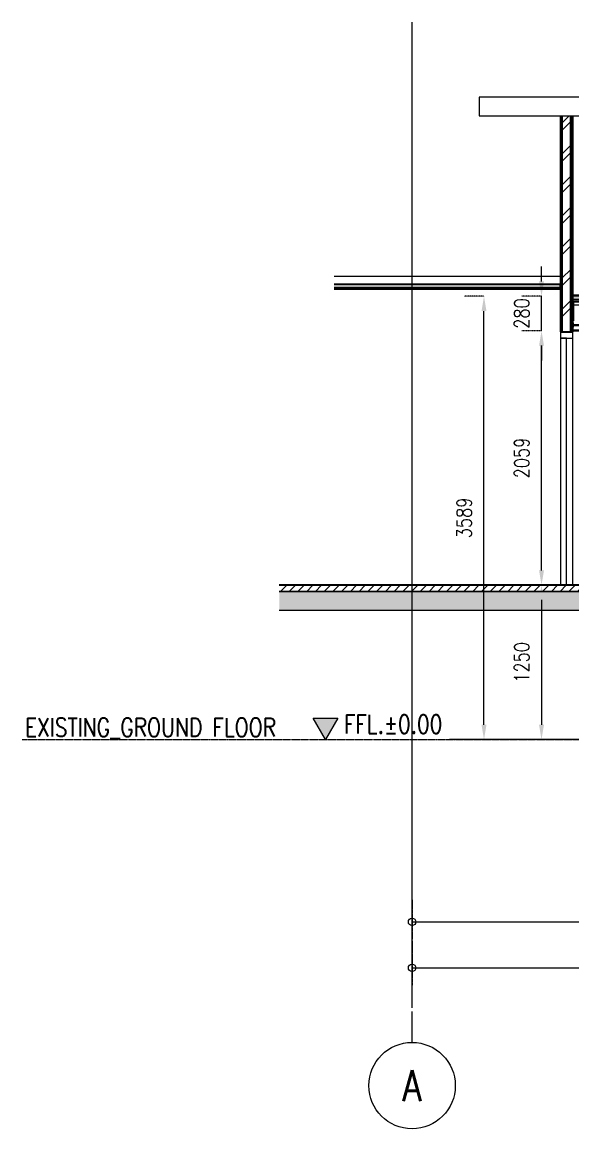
# Model space of a CAD drawing. Header units: millimetres. Extents: x -2196631 to 160, y -11674 to 51770.
# Drawn here: x -1105394 to -1100938, y 31020 to 39981 of the extents above; entities that cross this region are included whole.
import ezdxf
from ezdxf.enums import TextEntityAlignment as Align

# ---------------------------------------------------------------- set-up
doc = ezdxf.new("R2010")
doc.units = ezdxf.units.MM
for name, pattern in [('28 Xref BA305$0$_GRIDLINE', [11.2, 8, -0.6, 2, -0.6]), ('_GRIDLINE', [11.2, 8, -0.6, 2, -0.6]), ('CENTER2', [28.575, 19.05, -3.175, 3.175, -3.175]), ('DM1', [0.35, 0.05, -0.05, 0.2, -0.05]), ('HIDDEN2', [0.1875, 0.125, -0.0625]), ('HIDDENX2', [19.05, 12.7, -6.35])]:
    doc.linetypes.add(name, pattern=pattern)
for name, color, linetype, lineweight in [('28 Xref BA305$0$A-CLNG', 13, 'Continuous', 18), ('28 Xref BA305$0$A-DETL', 90, 'Continuous', 15), ('28 Xref BA305$0$A-DETL-GENF', 92, 'Continuous', 18), ('28 Xref BA305$0$A-DOOR', 31, 'Continuous', 18), ('28 Xref BA305$0$A-DOOR-FRAM', 31, 'Continuous', 25), ('28 Xref BA305$0$A-FLOR', 192, 'Continuous', 9), ('28 Xref BA305$0$A-FLOR-LEVL', 51, 'Continuous', 5), ('28 Xref BA305$0$A-FLOR-PATT', 8, 'Continuous', 9), ('28 Xref BA305$0$A-WALL', 113, 'Continuous', 9), ('28 Xref BA305$0$A-WALL-PATT', 111, 'Continuous', 18), ('A-DETL-GENF', 92, 'Continuous', 20), ('A-WALL', 113, 'Continuous', 9), ('S-BEAM', 12, 'Continuous', 18), ('S-GRID', 1, 'Continuous', 5)]:
    doc.layers.add(name, color=color, linetype=linetype, lineweight=lineweight)
for name, color, linetype in [('_Dim', 7, 'Continuous'), ('A WALL 1', 1, 'Continuous'), ('A WALL 2', 2, 'Continuous'), ('A WALL_HAT', 253, 'Continuous'), ('GL', 3, 'Continuous'), ('Level Spec', 3, 'Continuous'), ('S-Dim', 7, 'Continuous'), ('TEXT 3', 3, 'Continuous'), ('TEXT 4', 4, 'Continuous'), ('TEXT 5', 5, 'Continuous')]:
    doc.layers.add(name, color=color, linetype=linetype)
doc.styles.add('E100', font='ROMTH.shx', dxfattribs={"width": 0.85})
doc.styles.add('E175', font='ROMTH.shx', dxfattribs={"width": 0.85, "height": 4})
doc.styles.add('Romens', font='romans.shx', dxfattribs={"width": 0.8})
doc.dimstyles.new('AA-50 mm', dxfattribs={"dimtxt": 120, "dimasz": 120, "dimexe": 160, "dimexo": 12, "dimgap": 100, "dimtad": 1, "dimdec": 0, "dimzin": 0, "dimdsep": 46, "dimtxsty": 'Romens', "dimcen": 0.3, "dimdle": 2, "dimclrd": 1, "dimclre": 1, "dimclrt": 3, "dimadec": 0, "dimazin": 0, "dimtfac": 1, "dimtdec": 0, "dimtix": 1, "dimtmove": 1, "dimatfit": 3, "dimfxl": 0, "dimtolj": 1, "dimtzin": 0, "dimarcsym": 0})
doc.dimstyles.new('CC-50 mm', dxfattribs={"dimtxt": 120, "dimasz": 120, "dimexe": 140, "dimexo": 12, "dimgap": 100, "dimtad": 1, "dimdec": 0, "dimzin": 0, "dimdsep": 46, "dimtxsty": 'Romens', "dimblk": 'SMALL', "dimcen": 0.3, "dimdle": 2, "dimclrd": 1, "dimclre": 1, "dimclrt": 3, "dimadec": 0, "dimazin": 0, "dimtfac": 1, "dimtdec": 0, "dimtix": 1, "dimtmove": 1, "dimatfit": 3, "dimfxl": 0, "dimtolj": 1, "dimtzin": 0, "dimarcsym": 0})

# ---------------------------------------------------------------- blocks, each defined once
blk = doc.blocks.new('28 Xref BA305$0$DOOR_GEN_SWING_2 PANEL_ACTING_NO VISION PANEL - D57_1600x2000_INT 2-7380166-ZONE A_SECTION G')
at = {"layer": '28 Xref BA305$0$A-DOOR', "color": 2, "lineweight": 25}
for p, q in [((-1100988.7, 4550.4), (-1101038.7, 4550.4)), ((-1100988.7, 2550.4), (-1100988.7, 4550.4))]:
    blk.add_line(p, q, dxfattribs=at)
at = {"layer": '28 Xref BA305$0$A-DOOR', "color": 8, "lineweight": 25}
blk.add_line((-1101038.7, 4550.4), (-1101038.7, 2550.4), dxfattribs=at)
at = {"layer": '28 Xref BA305$0$A-DOOR-FRAM', "color": 2}
for p, q in [((-1101038.7, 4600.4), (-1101038.7, 4550.4)), ((-1100938.7, 4600.4), (-1101038.7, 4600.4)), ((-1100938.7, 4550.4), (-1100938.7, 4600.4)), ((-1101038.7, 4550.4), (-1100938.7, 4550.4))]:
    blk.add_line(p, q, dxfattribs=at)
at = {"layer": '28 Xref BA305$0$A-DOOR-FRAM', "color": 8, "lineweight": 18}
blk.add_line((-1100938.7, 2550.4), (-1100938.7, 4550.4), dxfattribs=at)
blk = doc.blocks.new('28 Xref BA305')
at = {"layer": '28 Xref BA305$0$A-DETL-GENF', "lineweight": 5}
h = blk.add_hatch(dxfattribs=at)
h.set_pattern_fill('FP_8', color=8, style=0, pattern_type=2)
h.set_pattern_definition([(45, (-1088991.804, 2166), (-35.35534, 35.35534), [])])
h.paths.add_polyline_path([(-1085088.99512, 1300.44567), (-1085088.99512, 1483.77901), (-1085388.99512, 1483.77901), (-1085388.99512, 1667.11234), (-1085688.99602, 1667.11234), (-1085688.99602, 1850.44567), (-1094927.95991, 1850.91187), (-1100038.71323, 2550.44567), (-1103314.02208, 2550.44567), (-1103314.02208, 2500.44567), (-1100038.71323, 2499.97948), (-1094927.95991, 1800.44567), (-1085738.99602, 1800.44567), (-1085738.99602, 1617.11234), (-1085438.99512, 1617.11234), (-1085438.99512, 1433.77901), (-1085138.99512, 1433.77901), (-1085138.99512, 1300.44567)], flags=0)
h = blk.add_hatch(dxfattribs=at)
h.set_pattern_fill('FP_9', color=8, style=0, pattern_type=2)
h.set_pattern_definition([(50, (-1088991.8, 2166), (364.368, -31.878), [38.1, -419.1]), (355, (-1088991.8, 2166), (-70.486, 382.113), [30.48, -335.28]), (100.451, (-1088961.44, 2163.34), (293.885, 350.233), [32.38, -356.18]), (46.184, (-1088991.8, 2267.6), (542.158, -84.086), [57.15, -628.65]), (96.636, (-1088946.6, 2260.6), (474.805, 494.855), [48.57, -534.27]), (351.184, (-1088991.8, 2267.6), (474.81, 494.85), [45.72, -502.92]), (21, (-1088941, 2242.2), (303.2285, -204.5305), [38.1, -419.1]), (326, (-1088941, 2242.2), (123.604, 368.376), [30.48, -335.28]), (71.451, (-1088915.74, 2225.16), (426.834, 163.843), [32.38, -356.18]), (37.5, (-1088991.8, 2166), (6.1766, 169.1102), [16.764, -314.452, 16.764, -323.596, -336.55]), (37.5, (-1088991.8, 2166), (6.1766, 169.1102), [-671.576, 16.764, -319.786]), (7.5, (-1088991.8, 2166), (133.6389, 200.3615), [16.764, -177.292, 16.764, -306.832, -128.27]), (7.5, (-1088991.8, 2166), (133.6389, 200.3615), [-517.652, 16.764, -111.506]), (327.5, (-1089105.09, 2166), (271.1818, -11.4584), [16.764, -110.236, 16.764, -379.476, -525.78]), (327.5, (-1089105.09, 2166), (271.1818, -11.4584), [-523.24, 16.764, -509.016]), (317.5, (-1089155.89, 2166), (296.2585, 50.853), [16.764, -148.336, 16.764, -246.38, -373.38]), (317.5, (-1089155.89, 2166), (296.2585, 50.853), [-428.244, 16.764, -356.616])])
h.paths.add_polyline_path([(-1085411.19383, 1300.44567), (-1085138.99512, 1300.44567), (-1085138.99512, 1433.77901), (-1085438.99512, 1433.77901), (-1085438.99512, 1617.11234), (-1085738.99602, 1617.11234), (-1085738.99602, 1800.44567), (-1094927.95991, 1800.44567), (-1100038.71323, 2499.97948), (-1103314.02208, 2499.97948), (-1103314.02208, 2348.58089), (-1100038.71323, 2348.58089), (-1094938.17789, 1650.44567), (-1086097.99644, 1650.44567), (-1085525.26916, 1300.44567)], flags=0)
at = {"layer": '28 Xref BA305$0$A-FLOR-PATT', "lineweight": 5}
h = blk.add_hatch(dxfattribs=at)
h.set_pattern_fill('FP_5', color=256, style=0, pattern_type=2)
h.set_pattern_definition([(37.5, (-1088991.804, 2166), (-2.03165, 62.15542), [1.676, -47.356, 1.676, -53.162, -52.419]), (37.5, (-1088991.804, 2166), (-2.03165, 62.15542), [-103.871, 1.676, -50.743]), (7.5, (-1088991.8, 2166), (57.08976, 91.03654), [1.676, -24.775, 1.676, -42.517, -16.935]), (7.5, (-1088991.8, 2166), (57.08976, 91.03654), [-70.645, 1.676, -15.259]), (327.5, (-1089031.48, 2166), (100.45633, 0.18242), [1.676, -14.453, 1.676, -56.388, -75.806]), (327.5, (-1089031.48, 2166), (100.45633, 0.18242), [-74.193, 1.676, -74.13]), (317.5, (-1089031.48, 2166), (96.97195, 28.3119), [1.676, -6.388, 1.676, -36.388, -43.548]), (317.5, (-1089031.48, 2166), (96.97195, 28.3119), [-46.129, 1.676, -41.872])])
h.paths.add_polyline_path([(-1101038.71323, 2499.97948), (-1101038.71323, 2500.44567), (-1101131.19851, 2499.97948)], flags=0)
at = {"layer": '28 Xref BA305$0$A-WALL-PATT', "lineweight": 5}
h = blk.add_hatch(dxfattribs=at)
h.set_pattern_fill('FP_7', color=8, angle=225, style=0, pattern_type=2)
h.set_pattern_definition([(45, (-1088991.8, 2166), (-125.7236, 125.7236), []), (45, (-1088991.8, 2356.5), (-125.7236, 125.7236), [])])
h.paths.add_polyline_path([(-1101023.7079, 4600.44567), (-1100953.7079, 4600.44567), (-1100953.7079, 6350.26567), (-1101023.7079, 6350.26567), (-1101023.7079, 4615.02053)])
blk.add_lwpolyline([(-1101038.7079, 6350.26567), (-1100938.7079, 6350.26567)])
at = {"layer": '28 Xref BA305$0$A-CLNG', "color": 8, "lineweight": 35}
blk.add_line((-1101038.13604, 4985.44567), (-1102868.71526, 4985.44567), dxfattribs=at)
at = {"layer": '28 Xref BA305$0$A-CLNG', "color": 2}
blk.add_line((-1101038.13604, 4960.44567), (-1102868.71526, 4960.44567), dxfattribs=at)
at = {"layer": '28 Xref BA305$0$A-CLNG', "color": 2, "lineweight": 35}
blk.add_line((-1102868.71526, 4950.44567), (-1101038.13604, 4950.44567), dxfattribs=at)
at = {"layer": '28 Xref BA305$0$A-CLNG', "lineweight": 35}
for p, q in [((-1101038.13604, 4950.44567), (-1101038.13604, 4985.44567)), ((-1100938.7079, 4675.44567), (-1100938.7079, 4640.44567))]:
    blk.add_line(p, q, dxfattribs=at)
at = {"layer": '28 Xref BA305$0$A-DETL', "color": 2, "lineweight": 35}
blk.add_line((-1100038.71323, 2550.44567), (-1103314.02208, 2550.44567), dxfattribs=at)
at = {"layer": '28 Xref BA305$0$A-DETL', "lineweight": 5}
for p, q in [((-1103314.02208, 2500.44567), (-1100042.11922, 2500.44567)), ((-1100038.71323, 2499.97948), (-1103314.02208, 2499.97948)), ((-1103314.02208, 2348.58089), (-1100038.71323, 2348.58089))]:
    blk.add_line(p, q, dxfattribs=at)
at = {"layer": '28 Xref BA305$0$A-FLOR', "lineweight": 50}
blk.add_line((-1100938.7079, 4850.44567), (-1100938.7079, 4690.44567), dxfattribs=at)
at = {"layer": '28 Xref BA305$0$A-FLOR-LEVL', "linetype": '28 Xref BA305$0$_GRIDLINE', "lineweight": 20}
blk.add_line((-1105393.71336, 1300.44567), (-1073390.33155, 1300.44567), dxfattribs=at)
at = {"layer": '28 Xref BA305$0$A-WALL', "color": 8, "lineweight": 35}
for p, q in [((-1101038.7079, 6350.26567), (-1101038.7079, 4600.44567)), ((-1100938.7079, 4600.44567), (-1100938.7079, 6350.26567))]:
    blk.add_line(p, q, dxfattribs=at)
at = {"layer": '28 Xref BA305$0$A-WALL', "color": 1, "lineweight": 35}
for p, q in [((-1101023.7079, 4600.44567), (-1101023.7079, 6350.26567)), ((-1100953.7079, 4600.44567), (-1100953.7079, 6350.26567))]:
    blk.add_line(p, q, dxfattribs=at)
at = {"layer": '28 Xref BA305$0$A-WALL', "color": 8, "lineweight": 18}
blk.add_line((-1101038.7079, 5050), (-1102868.71526, 5050), dxfattribs=at)
at = {"layer": '28 Xref BA305$0$A-WALL', "lineweight": 35}
blk.add_line((-1101038.7079, 4600.44567), (-1100938.7079, 4600.44567), dxfattribs=at)
at = {"layer": 'S-Dim', "color": 4}
blk.add_line((-1073584.22523, 1300.44567), (-1101936.59142, 1300.44567), dxfattribs=at)
at = {"layer": '28 Xref BA305$0$A-DOOR'}
blk.add_blockref('28 Xref BA305$0$DOOR_GEN_SWING_2 PANEL_ACTING_NO VISION PANEL - D57_1600x2000_INT 2-7380166-ZONE A_SECTION G', (0, 0), dxfattribs=at)
at = {"color": 10, "linetype": 'Continuous', "style": 'E175', "width": 0.85}
blk.add_attdef('POOL_SIDE_ELEVATION', (-1089924.93658, -4582.55958), '', height=320, dxfattribs=at)
at = {"color": 6, "linetype": 'Continuous', "style": 'E100', "width": 0.85}
blk.add_attdef('SCALE', text='', height=160, dxfattribs=at).set_placement((-1092437.31517, -4942.55958), align=Align.RIGHT)
blk = doc.blocks.new('COLUMN REFERNCE GRIDS 1')
at = {"layer": 'GL'}
blk.add_lwpolyline([(0, 0.5), (0, 0)], dxfattribs=at)
blk.add_circle((0, 1.2), 0.7, dxfattribs=at)
at = {"layer": 'TEXT 5', "style": 'Romens', "width": 0.8}
blk.add_attdef('A', text='', height=0.5, dxfattribs=at).set_placement((0, 1.2), align=Align.MIDDLE_CENTER)
blk = doc.blocks.new('GD')
at = {"layer": 'S-GRID', "color": 8, "linetype": '_GRIDLINE', "lineweight": 25, "ltscale": 3}
blk.add_line((-1102238.7, -1411), (-1102238.7, 6570), dxfattribs=at)
at = {"layer": 'GL'}
ref = blk.add_blockref('COLUMN REFERNCE GRIDS 1', (-1102238.7, -1440.6), dxfattribs=dict(at, xscale=500, yscale=500, zscale=500, rotation=180))
ref.add_attrib('A', 'A', dxfattribs={"layer": 'TEXT 5', "height": 250, "style": 'Romens', "width": 0.8}).set_placement((-1102238.7, -2040.6), align=Align.MIDDLE_CENTER)
blk = doc.blocks.new('_Small')
at = {"color": 0, "linetype": 'ByBlock', "lineweight": -2}
blk.add_circle((0, 0), 0.25, dxfattribs=at)
blk = doc.blocks.new('*D50')
at = {"color": 1, "linetype": 'CENTER2', "lineweight": -2, "transparency": 16777216}
for p, q in [((-1102238.7, 2), (-1102238.7, -316)), ((-1096788.7, -513), (-1096788.7, -36))]:
    blk.add_line(p, q, dxfattribs=at)
at = {"color": 1, "lineweight": -2, "transparency": 16777216}
blk.add_line((-1102240.7, -176), (-1096786.7, -176), dxfattribs=at)
at = {"layer": 'Defpoints', "color": 0, "transparency": 16777216}
for p in [(-1102238.7, 14), (-1096788.7, -176), (-1096788.7, -525)]:
    blk.add_point(p, dxfattribs=at)
at = {"color": 1, "lineweight": -2, "transparency": 16777216, "xscale": 120, "yscale": 120, "zscale": 120, "rotation": 180}
blk.add_blockref('_Small', (-1102238.7, -176), dxfattribs=at)
at = {"color": 1, "lineweight": -2, "transparency": 16777216, "xscale": 120, "yscale": 120, "zscale": 120}
blk.add_blockref('_Small', (-1096788.7, -176), dxfattribs=at)
at = {"color": 3, "transparency": 16777216, "insert": (-1099513.7, -16), "char_height": 120, "attachment_point": 5, "style": 'Romens'}
blk.add_mtext('\\A1;5450', dxfattribs=at)
blk = doc.blocks.new('*D52')
at = {"color": 1, "linetype": 'CENTER2', "lineweight": -2, "transparency": 16777216}
for p, q in [((-1102238.7, -328), (-1102238.7, -688)), ((-1080638.7, -328), (-1080638.7, -688))]:
    blk.add_line(p, q, dxfattribs=at)
at = {"color": 1, "lineweight": -2, "transparency": 16777216}
blk.add_line((-1102240.7, -548), (-1080636.7, -548), dxfattribs=at)
at = {"layer": 'Defpoints', "color": 0, "transparency": 16777216}
for p in [(-1102238.7, -316), (-1080638.7, -316), (-1080638.7, -548)]:
    blk.add_point(p, dxfattribs=at)
at = {"color": 1, "lineweight": -2, "transparency": 16777216, "xscale": 120, "yscale": 120, "zscale": 120, "rotation": 180}
blk.add_blockref('_Small', (-1102238.7, -548), dxfattribs=at)
at = {"color": 1, "lineweight": -2, "transparency": 16777216, "xscale": 120, "yscale": 120, "zscale": 120}
blk.add_blockref('_Small', (-1080638.7, -548), dxfattribs=at)
at = {"color": 3, "transparency": 16777216, "insert": (-1091438.7, -388), "char_height": 120, "attachment_point": 5, "style": 'Romens'}
blk.add_mtext('\\A1;21600', dxfattribs=at)
blk = doc.blocks.new('FINISHING FLOOR - ( ELE - SEC )')
at = {"layer": 'Level Spec'}
h = blk.add_hatch(color=1, dxfattribs=at)
h.dxf.hatch_style = 1
h.paths.add_polyline_path([(0, 0), (-0.199, 0.345), (0.199, 0.345)])
at = {"layer": 'Level Spec', "color": 1}
blk.add_lwpolyline([(0, 0), (-0.199, 0.345), (0.199, 0.345)], close=True, dxfattribs=at)
at = {"layer": 'TEXT 3', "style": 'Romens', "width": 0.8}
blk.add_attdef('+XX.XXXMSL.', (0.299, 0.1), '', height=0.3, dxfattribs=at)
at = {"layer": 'TEXT 4', "style": 'Romens', "width": 0.8}
blk.add_attdef('XXXXXX_X', (0.299, 0.545), '', height=0.4, dxfattribs=at)
blk = doc.blocks.new('C Line')
at = {"layer": 'A-DETL-GENF', "color": 252, "lineweight": 50}
blk.add_lwpolyline([(-19, 33), (-31, 33), (-31, 1), (31, 1), (31, 33), (19, 33), (19, 34), (32, 34), (32, 0), (-32, 0), (-32, 34), (-19, 34)], close=True, dxfattribs=at)
blk = doc.blocks.new('A$C2EE72756')
h = blk.add_hatch()
h.set_pattern_fill('BATTINSUL', color=253, scale=22, pattern_type=2)
h.set_pattern_definition([(74.835217, (3978.50183, 280.07966), (73.50443917, 273.46000001), [2.442, -306.641054]), (292.898746, (3979.0848, 275.1495), (22.05133175, -49.72), [5.6276, -183.27942]), (345.935365, (3976.5467, 262.1915), (102.90621484, -24.86), [1.78794, -202.807363]), (14.064635, (3978.2818, 261.7559), (95.55577093, 24.86), [1.78794, -202.807363]), (285.164783, (3977.42383, 282.43586), (7.35044392, -24.86), [2.442, -306.641054]), (25.008945, (3979.1376, 282.43586), (51.45310742, 24.86), [3.1108, -232.105535]), (52.448676, (3980.0154, 262.1915), (36.7522196, 49.72), [3.0228, -153.76175]), (307.551324, (3974.704, 264.5873), (58.80355134, -74.58), [3.0228, -153.76175]), (83.812523, (3974.704, 264.58726), (29.40177567, 273.460000006), [5.4098, -744.760282]), (67.101254, (3975.2828, 269.9663), (51.45310742, 124.3), [5.6276, -183.27942]), (334.991055, (3974.6056, 283.75586), (161.70976618, -74.58), [3.11168, -232.104655]), (276.136733, (3981.27823, 269.96626), (22.05133175, -198.88), [5.4098, -269.626263]), (83.254994, (3977.4766, 275.1495), (7.3504439, 74.58), [4.9654, -120.200914]), (276.745006, (3978.5018, 280.0797), (7.3504439, -49.72), [4.9654, -120.200914])])
h.paths.add_polyline_path([(0.6, 259), (3068.9, 259), (3068.9, 284), (0.6, 284)])
at = {"layer": 'A WALL_HAT'}
h = blk.add_hatch(dxfattribs=at)
h.set_pattern_fill('WOOD_GLU-LAMBEAM', color=253, scale=5, pattern_type=2)
h.set_pattern_definition([(0, (3874.7674, 243.999), (0, 5), []), (315, (3874.7674, 243.9992), (5, -1e-15), [7.071068, -7.071068]), (45, (3874.7674, 243.9992), (5, 0), [7.071068, -7.071068])])
h.paths.add_polyline_path([(3068.9, 244), (0.6, 244), (0.6, 259), (3068.9, 259)])
for points in [[(0, 0), (0.6, 410.8)], [(3068.7, 294), (3068.7, 0)]]:
    blk.add_lwpolyline(points)
at = {"color": 4, "linetype": 'HIDDEN2'}
blk.add_lwpolyline([(3068.7, 294), (0.6, 294)], dxfattribs=at)
at = {"color": 6}
blk.add_lwpolyline([(0.6, 259), (3068.9, 259), (3068.9, 284), (0.6, 284)], close=True, dxfattribs=at)
at = {"color": 8}
blk.add_lwpolyline([(3068.7, 212), (0.3, 212)], dxfattribs=at)
at = {"layer": 'A WALL 1'}
for p, q in [((3068.9, 244), (0.3, 244)), ((3068.9, 235), (0.3, 235)), ((3068.9, 53), (0.1, 53)), ((3068.9, 44), (0.1, 44))]:
    blk.add_line(p, q, dxfattribs=at)
for points in [[(810.8, 235), (760.8, 235), (760.8, 135), (810.8, 135)], [(1425.8, 235), (1375.8, 235), (1375.8, 135), (1425.8, 135)], [(2040.8, 235), (1990.8, 235), (1990.8, 135), (2040.8, 135)], [(2655.8, 235), (2605.8, 235), (2605.8, 135), (2655.8, 135)]]:
    blk.add_lwpolyline(points, close=True, dxfattribs=at)
at = {"layer": 'A WALL 2'}
blk.add_lwpolyline([(3068.9, 244), (0.6, 244), (0.6, 259), (3068.9, 259)], close=True, dxfattribs=at)
at = {"layer": 'A-WALL', "color": 8, "linetype": 'HIDDENX2', "ltscale": 0.4}
blk.add_lwpolyline([(3068.9, 10), (0, 10), (0, 4), (3068.9, 4)], dxfattribs=at)
at = {"layer": 'S-BEAM', "color": 4, "lineweight": 50}
blk.add_lwpolyline([(2782.7, 235), (2735.7, 235), (2735.7, 53), (2782.7, 53), (2782.7, 44), (2682.7, 44), (2682.7, 53), (2729.7, 53), (2729.7, 235), (2682.7, 235), (2682.7, 244), (2782.7, 244)], close=True, dxfattribs=at)
at = {"layer": 'A WALL 1'}
for p in [(430.7, 10), (829.4, 10), (1228.1, 10), (1626.8, 10), (2025.6, 10), (2424.3, 10), (2823, 10)]:
    blk.add_blockref('C Line', p, dxfattribs=at)
blk = doc.blocks.new('A$C16D4478F')
at = {"layer": '_Dim', "color": 1}
blk.add_lwpolyline([(1281.7, 1574), (-2688.7, 1574), (-2688.7, 1423.8), (1281.7, 1423.8)], close=True, dxfattribs=at)
blk = doc.blocks.new('*D624')
at = {"color": 1, "linetype": 'DM1', "lineweight": -2, "transparency": 16777216}
for p, q in [((-1101189.3, 37481.4), (-1101351.3, 37481.4)), ((-1101189.3, 35422.1), (-1101351.3, 35422.1))]:
    blk.add_line(p, q, dxfattribs=at)
at = {"color": 1, "lineweight": -2, "transparency": 16777216}
blk.add_line((-1101191.3, 35542.1), (-1101191.3, 37361.4), dxfattribs=at)
at = {"color": 1, "transparency": 16777216}
for points in [[(-1101211.3, 37361.4), (-1101171.3, 37361.4), (-1101191.3, 37481.4)], [(-1101211.3, 35542.1), (-1101171.3, 35542.1), (-1101191.3, 35422.1)]]:
    blk.add_solid(points, dxfattribs=at)
at = {"layer": 'Defpoints', "color": 0, "transparency": 16777216}
for p in [(-1101191.3, 37481.4), (-1100275.5, 37481.4), (-1100038.7, 35422.1)]:
    blk.add_point(p, dxfattribs=at)
at = {"color": 3, "transparency": 16777216, "insert": (-1101351.3, 36451.7), "char_height": 120, "attachment_point": 5, "rotation": 90, "style": 'Romens'}
blk.add_mtext('\\A1;2059', dxfattribs=at)
blk = doc.blocks.new('*D625')
at = {"color": 1, "linetype": 'DM1', "lineweight": -2, "transparency": 16777216}
for p, q in [((-2, 37761.4), (160, 37761.4)), ((-2, 34172.1), (160, 34172.1))]:
    blk.add_line(p, q, dxfattribs=at)
at = {"color": 1, "lineweight": -2, "transparency": 16777216}
blk.add_line((0, 37641.4), (0, 34292.1), dxfattribs=at)
at = {"color": 1, "transparency": 16777216}
for points in [[(-20, 37641.4), (20, 37641.4), (0, 37761.4)], [(-20, 34292.1), (20, 34292.1), (0, 34172.1)]]:
    blk.add_solid(points, dxfattribs=at)
at = {"layer": 'Defpoints', "color": 0, "transparency": 16777216}
for p in [(-1100938.7, 37761.4), (-1100938.7, 34172.1), (0, 34172.1)]:
    blk.add_point(p, dxfattribs=at)
at = {"color": 3, "transparency": 16777216, "insert": (-160, 35966.7), "char_height": 120, "attachment_point": 5, "rotation": 90, "style": 'Romens'}
blk.add_mtext('\\A1;3589', dxfattribs=at)
blk = doc.blocks.new('*D626')
at = {"color": 1, "linetype": 'DM1', "lineweight": -2, "transparency": 16777216}
for p, q in [((-1101191.3, 35422.1), (-1101351.3, 35422.1)), ((-1101191.3, 34172.1), (-1101351.3, 34172.1))]:
    blk.add_line(p, q, dxfattribs=at)
at = {"color": 1, "lineweight": -2, "transparency": 16777216}
blk.add_line((-1101191.3, 35302.1), (-1101191.3, 34292.1), dxfattribs=at)
at = {"color": 1, "transparency": 16777216}
for points in [[(-1101211.3, 35302.1), (-1101171.3, 35302.1), (-1101191.3, 35422.1)], [(-1101211.3, 34292.1), (-1101171.3, 34292.1), (-1101191.3, 34172.1)]]:
    blk.add_solid(points, dxfattribs=at)
at = {"layer": 'Defpoints', "color": 0, "transparency": 16777216}
for p in [(-1101191.3, 35422.1), (-1101191.3, 34172.1), (-1101191.3, 34172.1)]:
    blk.add_point(p, dxfattribs=at)
at = {"color": 3, "transparency": 16777216, "insert": (-1101351.3, 34797.1), "char_height": 120, "attachment_point": 5, "rotation": 90, "style": 'Romens'}
blk.add_mtext('\\A1;1250', dxfattribs=at)
blk = doc.blocks.new('*D627')
at = {"color": 1, "lineweight": -2, "transparency": 16777216}
for p, q in [((-1101191.3, 37881.4), (-1101191.3, 38001.4)), ((-1101191.3, 37481.4), (-1101191.3, 37761.4)), ((-1101191.3, 37361.4), (-1101191.3, 37241.4))]:
    blk.add_line(p, q, dxfattribs=at)
at = {"color": 1, "linetype": 'DM1', "lineweight": -2, "transparency": 16777216}
for p, q in [((-1101189.3, 37761.4), (-1101351.3, 37761.4)), ((-1101191.3, 37481.4), (-1101351.3, 37481.4))]:
    blk.add_line(p, q, dxfattribs=at)
at = {"color": 1, "transparency": 16777216}
for points in [[(-1101211.3, 37881.4), (-1101171.3, 37881.4), (-1101191.3, 37761.4)], [(-1101211.3, 37361.4), (-1101171.3, 37361.4), (-1101191.3, 37481.4)]]:
    blk.add_solid(points, dxfattribs=at)
at = {"layer": 'Defpoints', "color": 0, "transparency": 16777216}
for p in [(-1101191.3, 37761.4), (-1100938.7, 37761.4), (-1101191.3, 37481.4)]:
    blk.add_point(p, dxfattribs=at)
at = {"color": 3, "transparency": 16777216, "insert": (-1101351.3, 37621.4), "char_height": 120, "attachment_point": 5, "rotation": 90, "style": 'Romens'}
blk.add_mtext('\\A1;280', dxfattribs=at)
blk = doc.blocks.new('*D628')
at = {"color": 1, "linetype": 'DM1', "lineweight": -2, "transparency": 16777216}
for p, q in [((-1101654.6, 37761.4), (-1101816.6, 37761.4)), ((-1101654.6, 34172.1), (-1101816.6, 34172.1))]:
    blk.add_line(p, q, dxfattribs=at)
at = {"color": 1, "lineweight": -2, "transparency": 16777216}
blk.add_line((-1101656.6, 34292.1), (-1101656.6, 37641.4), dxfattribs=at)
at = {"color": 1, "transparency": 16777216}
for points in [[(-1101676.6, 37641.4), (-1101636.6, 37641.4), (-1101656.6, 37761.4)], [(-1101676.6, 34292.1), (-1101636.6, 34292.1), (-1101656.6, 34172.1)]]:
    blk.add_solid(points, dxfattribs=at)
at = {"layer": 'Defpoints', "color": 0, "transparency": 16777216}
for p in [(-1101656.6, 37761.4), (-1101351.3, 37761.4), (-1101351.3, 34172.1)]:
    blk.add_point(p, dxfattribs=at)
at = {"color": 3, "transparency": 16777216, "insert": (-1101816.6, 35966.7), "char_height": 120, "attachment_point": 5, "rotation": 90, "style": 'Romens'}
blk.add_mtext('\\A1;3589', dxfattribs=at)
blk = doc.blocks.new('di')
for base, p1, p2, picture, middle in [((-1096788.7, -176), (-1102238.7, 14), (-1096788.7, -525), '*D50', (-1099513.7, -16)), ((-1080638.7, -548), (-1102238.7, -316), (-1080638.7, -316), '*D52', (-1091438.7, -388))]:
    dim = blk.add_linear_dim(base=base, p1=p1, p2=p2, dimstyle='CC-50 mm')
    dim.commit()
    dim.dimension.update_dxf_attribs({"geometry": picture, "text_midpoint": middle})

msp = doc.modelspace()

# ---------------------------------------------------------------- block references
msp.add_blockref('28 Xref BA305', (0, 32871.6594))

# ---------------------------------------------------------------- next in the draw order: block references
for name, p in [('A$C16D4478F', (-1099006.2127, 37798.105)), ('GD', (0, 33410.6594)), ('A$C2EE72756', (-1100939.2826, 37477.3759)), ('di', (0, 32871.6594))]:
    msp.add_blockref(name, p)
at = {"layer": 'Level Spec'}
ref = msp.add_blockref('FINISHING FLOOR - ( ELE - SEC )', (-1102939.9548, 34172.105), dxfattribs=dict(at, xscale=500, yscale=500, zscale=500))
ref.add_attrib('+XX.XXXMSL.', 'FFL.%%P0.00', (-1102790.3619, 34222.105), dxfattribs={"layer": 'TEXT 3', "height": 150, "style": 'Romens', "width": 0.8})

# ---------------------------------------------------------------- next in the draw order: texts
at = {"layer": 'TEXT 3', "insert": (-1105371.2585, 34345.8958), "char_height": 150, "width": 3266.876562, "attachment_point": 1, "style": 'Romens'}
msp.add_mtext('EXISTING_GROUND FLOOR', dxfattribs=at)

# ---------------------------------------------------------------- next in the draw order: dimensions: what is measured, and where the dimension line sits
for base, p1, p2, picture, middle in [((-1101191.261, 37761.3818), (-1101191.261, 37481.3759), (-1100938.7079, 37761.3818), '*D627', (-1101351.261, 37621.3788)), ((-1101656.5574, 37761.3818), (-1101351.261, 34172.105), (-1101351.261, 37761.3818), '*D628', (-1101816.5574, 35966.7434)), ((0, 34172.105), (-1100938.7079, 37761.3818), (-1100938.7079, 34172.105), '*D625', (-160, 35966.7434)), ((-1101191.261, 37481.3759), (-1100038.7132, 35422.105), (-1100275.4513, 37481.3759), '*D624', (-1101351.261, 36451.7405)), ((-1101191.261, 34172.105), (-1101191.261, 35422.105), (-1101191.261, 34172.105), '*D626', (-1101351.261, 34797.105))]:
    dim = msp.add_linear_dim(base=base, p1=p1, p2=p2, angle=90, dimstyle='AA-50 mm', override={"dimfxl": 2, "dimfxlon": 1})
    dim.commit()
    dim.dimension.update_dxf_attribs({"geometry": picture, "text_midpoint": middle})

doc.saveas('drawing.dxf')
